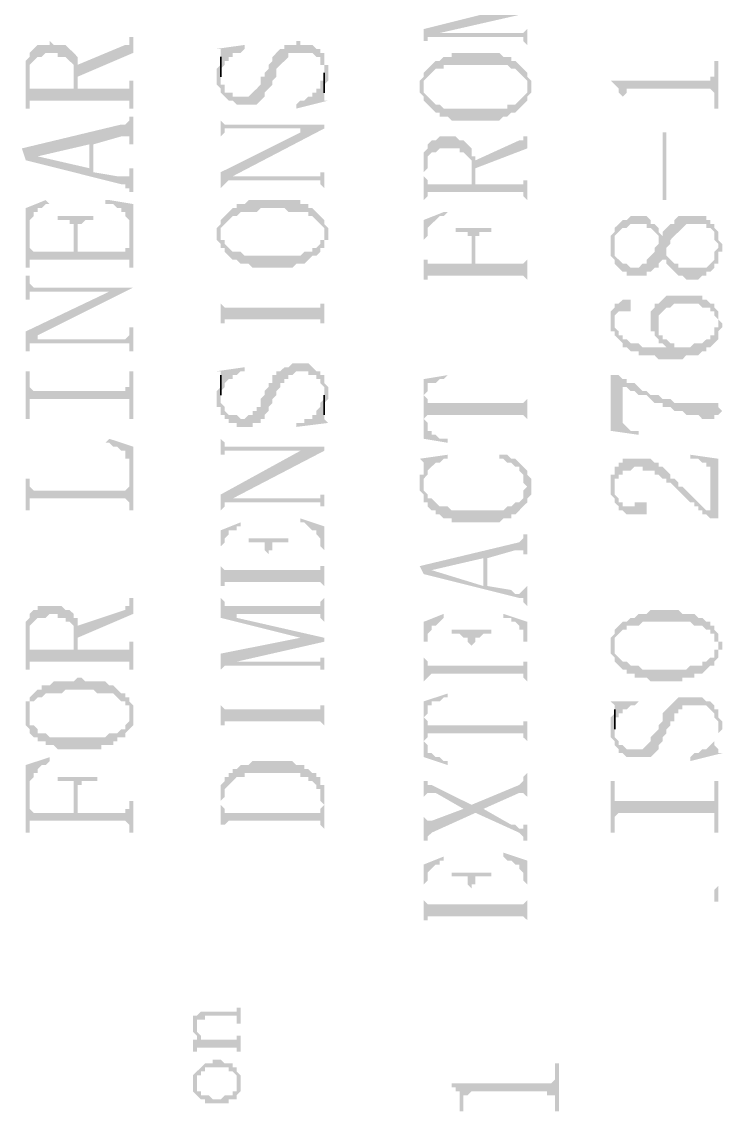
# Model space of a CAD drawing. Header units: inches. Extents: x 3613 to 8393, y -2205 to -794.
# Drawn here: x 3623.4 to 3631.35, y -2191.66 to -2179.3 of the extents above; entities that cross this region are included whole.
import ezdxf

# ---------------------------------------------------------------- set-up
doc = ezdxf.new("R2010")
doc.units = ezdxf.units.IN
doc.header["$MEASUREMENT"] = 0

msp = doc.modelspace()

# ---------------------------------------------------------------- hatches: boundary and pattern name
at = {"transparency": 33554559}
for points in [[(3627.961, -2179.382), (3627.961, -2179.562), (3627.961, -2179.517), (3628.006, -2179.517), (3628.006, -2179.472), (3628.051, -2179.472), (3628.142, -2179.427), (3629.135, -2179.201), (3628.864, -2179.156)], [(3628.051, -2179.472), (3629.089, -2179.472), (3629.089, -2179.517), (3629.089, -2179.517), (3629.135, -2179.562), (3629.135, -2179.336), (3629.135, -2179.382), (3629.135, -2179.382), (3629.089, -2179.427), (3628.142, -2179.427)], [(3623.448, -2179.878), (3623.448, -2180.284), (3623.493, -2180.284), (3623.493, -2179.833), (3623.493, -2179.788), (3623.538, -2179.743), (3623.538, -2179.743), (3623.583, -2179.698), (3623.628, -2179.698), (3623.674, -2179.652), (3623.809, -2179.652), (3623.809, -2179.698), (3623.899, -2179.698), (3623.944, -2179.743), (3623.944, -2179.743), (3623.99, -2179.788), (3623.99, -2180.059), (3624.035, -2179.698), (3623.99, -2179.652), (3623.99, -2179.652), (3623.944, -2179.607), (3623.944, -2179.607), (3623.899, -2179.562), (3623.764, -2179.562), (3623.719, -2179.517), (3623.719, -2179.562), (3623.583, -2179.562), (3623.538, -2179.607), (3623.538, -2179.607), (3623.493, -2179.652), (3623.493, -2179.698), (3623.448, -2179.743), (3623.448, -2179.833)], [(3624.035, -2179.788), (3624.035, -2179.923), (3624.667, -2179.652), (3624.667, -2179.472), (3624.621, -2179.472), (3624.621, -2179.517), (3624.621, -2179.562), (3624.576, -2179.562)], [(3625.614, -2179.923), (3625.614, -2180.013), (3625.659, -2180.059), (3625.659, -2180.104), (3625.659, -2180.104), (3625.705, -2180.149), (3625.705, -2180.149), (3625.75, -2180.194), (3625.795, -2180.194), (3625.84, -2180.239), (3626.066, -2180.239), (3626.111, -2180.194), (3626.111, -2180.194), (3626.156, -2180.149), (3626.156, -2180.104), (3626.201, -2180.059), (3626.201, -2180.059), (3626.246, -2180.013), (3626.246, -2179.968), (3626.291, -2179.923), (3626.291, -2179.833), (3626.336, -2179.788), (3626.336, -2179.788), (3626.382, -2179.743), (3626.382, -2179.743), (3626.427, -2179.698), (3626.427, -2179.652), (3626.697, -2179.652), (3626.743, -2179.698), (3626.788, -2179.698), (3626.788, -2179.788), (3626.833, -2179.788), (3626.833, -2180.059), (3626.833, -2180.013), (3626.833, -2180.013), (3626.878, -2179.968), (3626.878, -2179.878), (3626.878, -2179.788), (3626.833, -2179.788), (3626.833, -2179.652), (3626.788, -2179.652), (3626.788, -2179.607), (3626.743, -2179.607), (3626.697, -2179.562), (3626.562, -2179.562), (3626.562, -2179.517), (3626.517, -2179.517), (3626.517, -2179.562), (3626.382, -2179.562), (3626.382, -2179.607), (3626.336, -2179.607), (3626.291, -2179.652), (3626.291, -2179.652), (3626.246, -2179.698), (3626.246, -2179.743), (3626.201, -2179.788), (3626.201, -2179.833), (3626.156, -2179.878), (3626.156, -2179.923), (3626.111, -2179.923), (3626.111, -2180.013), (3626.066, -2180.059), (3626.066, -2180.059), (3626.02, -2180.104), (3626.02, -2180.104), (3625.975, -2180.149), (3625.795, -2180.149), (3625.795, -2180.104), (3625.705, -2180.104), (3625.705, -2180.013), (3625.659, -2180.013), (3625.659, -2179.743), (3625.659, -2179.788), (3625.659, -2179.788), (3625.614, -2179.833), (3625.614, -2179.878)], [(3625.614, -2179.607), (3625.659, -2179.607), (3625.659, -2179.652), (3625.659, -2179.833), (3625.705, -2179.788), (3625.705, -2179.743), (3625.75, -2179.743), (3625.75, -2179.698), (3625.795, -2179.698), (3625.795, -2179.652), (3625.885, -2179.652), (3625.93, -2179.607), (3625.93, -2179.562)], [(3627.961, -2179.878), (3627.961, -2180.059), (3627.961, -2180.013), (3627.961, -2179.968), (3628.006, -2179.923), (3628.006, -2179.923), (3628.051, -2179.878), (3628.051, -2179.878), (3628.097, -2179.833), (3628.187, -2179.833), (3628.187, -2179.788), (3628.909, -2179.788), (3628.954, -2179.833), (3628.999, -2179.833), (3629.044, -2179.878), (3629.044, -2179.878), (3629.089, -2179.923), (3629.089, -2179.923), (3629.135, -2179.968), (3629.135, -2180.059), (3629.135, -2179.878), (3629.089, -2179.833), (3629.089, -2179.833), (3629.044, -2179.788), (3629.044, -2179.788), (3628.999, -2179.743), (3628.954, -2179.743), (3628.954, -2179.698), (3628.864, -2179.698), (3628.819, -2179.652), (3628.277, -2179.652), (3628.277, -2179.698), (3628.187, -2179.698), (3628.142, -2179.743), (3628.097, -2179.743), (3628.051, -2179.788), (3628.051, -2179.788), (3628.006, -2179.833), (3628.006, -2179.833)], [(3623.493, -2180.239), (3623.493, -2180.194), (3624.621, -2180.194), (3624.621, -2180.284), (3624.667, -2180.284), (3624.667, -2179.968), (3624.621, -2179.968), (3624.621, -2180.013), (3624.621, -2180.059), (3624.035, -2180.059), (3624.035, -2179.788), (3624.035, -2179.698), (3623.99, -2180.059), (3623.493, -2180.059), (3623.493, -2179.923)], [(3630.082, -2179.968), (3630.082, -2179.968), (3630.127, -2180.013), (3630.127, -2180.013), (3630.173, -2180.059), (3630.173, -2180.104), (3630.173, -2180.104), (3630.218, -2180.149), (3630.218, -2180.284), (3630.218, -2180.149), (3630.263, -2180.104), (3630.263, -2180.059), (3631.211, -2180.059), (3631.256, -2180.104), (3631.256, -2180.284), (3631.301, -2180.284), (3631.301, -2179.743), (3631.256, -2179.743), (3631.256, -2179.833), (3631.256, -2179.923), (3631.211, -2179.923), (3631.211, -2179.968), (3631.166, -2179.968)], [(3627.916, -2180.059), (3627.916, -2180.104), (3627.961, -2180.149), (3627.961, -2180.194), (3628.006, -2180.239), (3628.006, -2180.239), (3628.051, -2180.284), (3628.051, -2180.284), (3628.097, -2180.329), (3628.142, -2180.329), (3628.142, -2180.375), (3628.232, -2180.375), (3628.277, -2180.42), (3628.819, -2180.42), (3628.864, -2180.375), (3628.909, -2180.375), (3628.954, -2180.329), (3628.999, -2180.329), (3629.044, -2180.284), (3629.044, -2180.284), (3629.089, -2180.239), (3629.089, -2180.239), (3629.135, -2180.194), (3629.135, -2180.149), (3629.135, -2180.149), (3629.18, -2180.104), (3629.18, -2180.059), (3629.18, -2179.968), (3629.135, -2179.923), (3629.135, -2179.878), (3629.135, -2180.059), (3629.135, -2180.104), (3629.089, -2180.149), (3629.089, -2180.149), (3629.044, -2180.194), (3629.044, -2180.194), (3628.999, -2180.239), (3628.909, -2180.239), (3628.909, -2180.284), (3628.187, -2180.284), (3628.142, -2180.239), (3628.097, -2180.239), (3628.051, -2180.194), (3628.051, -2180.194), (3628.006, -2180.149), (3628.006, -2180.149), (3627.961, -2180.104), (3627.961, -2180.059), (3627.961, -2179.878), (3627.961, -2179.923), (3627.961, -2179.923), (3627.916, -2179.968), (3627.916, -2180.013)], [(3626.517, -2180.239), (3626.517, -2180.284), (3626.878, -2180.194), (3626.833, -2180.194), (3626.833, -2180.149), (3626.833, -2179.968), (3626.788, -2179.968), (3626.788, -2180.059), (3626.743, -2180.059), (3626.743, -2180.104), (3626.697, -2180.104), (3626.697, -2180.149), (3626.652, -2180.149), (3626.607, -2180.194), (3626.562, -2180.194)], [(3623.403, -2180.736), (3623.448, -2180.871), (3623.583, -2180.826), (3624.17, -2180.69), (3624.17, -2180.961), (3624.215, -2180.69), (3624.531, -2180.6), (3624.621, -2180.6), (3624.621, -2180.69), (3624.667, -2180.69), (3624.667, -2180.375), (3624.621, -2180.375), (3624.621, -2180.42), (3624.621, -2180.42), (3624.576, -2180.465), (3624.531, -2180.465)], [(3625.659, -2180.375), (3625.659, -2180.645), (3625.659, -2180.6), (3625.705, -2180.555), (3625.705, -2180.51), (3626.562, -2180.51), (3626.562, -2180.555), (3626.833, -2180.51), (3626.833, -2180.465), (3625.705, -2180.465), (3625.659, -2180.42)], [(3625.659, -2181.006), (3625.659, -2181.232), (3625.659, -2181.187), (3625.705, -2181.142), (3625.705, -2181.142), (3625.75, -2181.097), (3625.795, -2181.052), (3626.833, -2180.51), (3626.562, -2180.555)], [(3627.961, -2180.961), (3627.961, -2181.322), (3627.961, -2181.006), (3628.006, -2180.961), (3628.006, -2180.871), (3628.006, -2180.826), (3628.051, -2180.781), (3628.097, -2180.781), (3628.142, -2180.736), (3628.367, -2180.736), (3628.367, -2180.781), (3628.412, -2180.781), (3628.458, -2180.826), (3628.458, -2180.826), (3628.503, -2180.871), (3628.503, -2180.916), (3628.503, -2181.142), (3628.503, -2180.736), (3628.458, -2180.69), (3628.458, -2180.69), (3628.412, -2180.645), (3628.367, -2180.645), (3628.322, -2180.6), (3628.142, -2180.6), (3628.097, -2180.645), (3628.051, -2180.645), (3628.006, -2180.69), (3628.006, -2180.736), (3627.961, -2180.781), (3627.961, -2180.916)], [(3628.548, -2180.871), (3628.548, -2180.961), (3629.135, -2180.736), (3629.135, -2180.555), (3629.135, -2180.6), (3629.089, -2180.6), (3629.089, -2180.645), (3629.044, -2180.645)], [(3630.714, -2181.322), (3630.714, -2180.555), (3630.669, -2180.555), (3630.669, -2181.322)], [(3623.448, -2180.871), (3624.531, -2181.142), (3624.576, -2181.142), (3624.576, -2181.187), (3624.621, -2181.187), (3624.621, -2181.232), (3624.667, -2181.232), (3624.667, -2180.961), (3624.621, -2180.961), (3624.621, -2181.006), (3624.621, -2181.052), (3624.486, -2181.052), (3624.215, -2181.006), (3624.215, -2180.69), (3624.17, -2180.961), (3623.583, -2180.826), (3623.583, -2180.826)], [(3627.961, -2181.322), (3628.006, -2181.277), (3628.006, -2181.232), (3629.089, -2181.232), (3629.089, -2181.277), (3629.089, -2181.277), (3629.135, -2181.322), (3629.135, -2181.052), (3629.135, -2181.097), (3629.089, -2181.097), (3629.089, -2181.142), (3628.548, -2181.142), (3628.548, -2180.826), (3628.503, -2180.826), (3628.503, -2180.781), (3628.503, -2181.142), (3628.006, -2181.142), (3628.006, -2181.097), (3628.006, -2181.097), (3627.961, -2181.052), (3627.961, -2181.006)], [(3625.75, -2181.097), (3626.788, -2181.097), (3626.788, -2181.142), (3626.788, -2181.142), (3626.833, -2181.187), (3626.833, -2181.232), (3626.833, -2180.961), (3626.833, -2181.006), (3626.788, -2181.006), (3626.788, -2181.052), (3625.795, -2181.052)], [(3623.448, -2181.413), (3623.448, -2182.09), (3623.493, -2182.09), (3623.493, -2181.638), (3623.493, -2181.548), (3623.538, -2181.503), (3623.538, -2181.458), (3623.583, -2181.458), (3623.583, -2181.413), (3623.628, -2181.413), (3623.674, -2181.367), (3623.719, -2181.367), (3623.674, -2181.322)], [(3624.351, -2181.322), (3624.351, -2181.367), (3624.441, -2181.367), (3624.486, -2181.413), (3624.531, -2181.413), (3624.531, -2181.458), (3624.576, -2181.458), (3624.576, -2181.503), (3624.621, -2181.548), (3624.621, -2182.09), (3624.667, -2182.09), (3624.667, -2181.367), (3624.396, -2181.322)], [(3625.659, -2181.548), (3625.659, -2181.683), (3625.659, -2181.638), (3625.659, -2181.638), (3625.705, -2181.593), (3625.705, -2181.593), (3625.75, -2181.548), (3625.75, -2181.548), (3625.795, -2181.503), (3625.84, -2181.503), (3625.885, -2181.458), (3626.066, -2181.458), (3626.111, -2181.413), (3626.382, -2181.413), (3626.427, -2181.458), (3626.652, -2181.458), (3626.652, -2181.503), (3626.697, -2181.503), (3626.743, -2181.548), (3626.743, -2181.548), (3626.788, -2181.593), (3626.788, -2181.593), (3626.833, -2181.638), (3626.833, -2181.683), (3626.833, -2181.548), (3626.788, -2181.503), (3626.788, -2181.503), (3626.743, -2181.458), (3626.743, -2181.458), (3626.697, -2181.413), (3626.652, -2181.413), (3626.652, -2181.367), (3626.562, -2181.367), (3626.562, -2181.322), (3625.975, -2181.322), (3625.93, -2181.367), (3625.84, -2181.367), (3625.84, -2181.413), (3625.795, -2181.413), (3625.75, -2181.458), (3625.75, -2181.458), (3625.705, -2181.503), (3625.705, -2181.503)], [(3623.809, -2181.503), (3623.809, -2181.548), (3623.944, -2181.548), (3623.944, -2181.593), (3623.99, -2181.593), (3623.99, -2181.909), (3624.035, -2181.683), (3624.035, -2181.593), (3624.08, -2181.593), (3624.125, -2181.548), (3624.215, -2181.548), (3624.215, -2181.503)], [(3627.961, -2181.548), (3627.961, -2182.27), (3627.961, -2181.774), (3627.961, -2181.774), (3628.006, -2181.728), (3628.006, -2181.638), (3628.051, -2181.593), (3628.051, -2181.593), (3628.097, -2181.548), (3628.097, -2181.548), (3628.142, -2181.503), (3628.187, -2181.503), (3628.232, -2181.458), (3628.187, -2181.458)], [(3630.082, -2181.819), (3630.082, -2181.954), (3630.082, -2181.954), (3630.127, -2181.999), (3630.127, -2182.044), (3630.127, -2182.044), (3630.173, -2182.09), (3630.173, -2182.09), (3630.218, -2182.135), (3630.263, -2182.135), (3630.263, -2182.18), (3630.489, -2182.18), (3630.489, -2182.135), (3630.534, -2182.135), (3630.579, -2182.09), (3630.624, -2182.09), (3630.624, -2182.044), (3630.669, -2181.999), (3630.669, -2181.954), (3630.669, -2181.999), (3630.714, -2181.999), (3630.714, -2181.864), (3630.759, -2181.819), (3630.759, -2181.774), (3630.804, -2181.728), (3630.804, -2181.728), (3630.85, -2181.683), (3630.85, -2181.683), (3630.895, -2181.638), (3630.895, -2181.638), (3630.94, -2181.593), (3631.166, -2181.593), (3631.166, -2181.638), (3631.211, -2181.638), (3631.256, -2181.683), (3631.256, -2181.774), (3631.301, -2181.819), (3631.301, -2182.044), (3631.301, -2181.909), (3631.346, -2181.909), (3631.346, -2181.819), (3631.301, -2181.774), (3631.301, -2181.683), (3631.301, -2181.683), (3631.256, -2181.638), (3631.256, -2181.593), (3631.211, -2181.593), (3631.211, -2181.548), (3631.166, -2181.548), (3631.166, -2181.503), (3630.85, -2181.503), (3630.804, -2181.548), (3630.804, -2181.593), (3630.759, -2181.593), (3630.714, -2181.638), (3630.714, -2181.638), (3630.669, -2181.683), (3630.669, -2181.728), (3630.669, -2181.728), (3630.624, -2181.683), (3630.624, -2181.774), (3630.624, -2181.819), (3630.579, -2181.864), (3630.579, -2181.909), (3630.579, -2181.909), (3630.534, -2181.954), (3630.534, -2181.954), (3630.489, -2181.999), (3630.489, -2182.044), (3630.443, -2182.044), (3630.398, -2182.09), (3630.308, -2182.09), (3630.263, -2182.044), (3630.218, -2182.044), (3630.173, -2181.999), (3630.173, -2181.999), (3630.127, -2181.954), (3630.127, -2181.638), (3630.127, -2181.683), (3630.082, -2181.728), (3630.082, -2181.774), (3630.082, -2181.774)], [(3630.127, -2181.638), (3630.127, -2181.819), (3630.127, -2181.728), (3630.173, -2181.683), (3630.173, -2181.683), (3630.218, -2181.638), (3630.263, -2181.638), (3630.308, -2181.593), (3630.489, -2181.593), (3630.489, -2181.638), (3630.534, -2181.638), (3630.579, -2181.683), (3630.579, -2181.683), (3630.624, -2181.728), (3630.624, -2181.774), (3630.624, -2181.638), (3630.624, -2181.638), (3630.579, -2181.593), (3630.534, -2181.593), (3630.534, -2181.548), (3630.534, -2181.548), (3630.489, -2181.503), (3630.308, -2181.503), (3630.263, -2181.548), (3630.218, -2181.548), (3630.173, -2181.593), (3630.173, -2181.593)], [(3623.493, -2182.09), (3623.493, -2181.999), (3624.621, -2181.999), (3624.621, -2182.044), (3624.621, -2181.819), (3624.621, -2181.864), (3624.576, -2181.864), (3624.576, -2181.909), (3624.035, -2181.909), (3624.035, -2181.683), (3623.99, -2181.909), (3623.538, -2181.909), (3623.493, -2181.864), (3623.493, -2181.638)], [(3625.614, -2181.683), (3625.614, -2181.774), (3625.659, -2181.819), (3625.659, -2181.864), (3625.705, -2181.864), (3625.705, -2181.909), (3625.75, -2181.954), (3625.75, -2181.954), (3625.795, -2181.999), (3625.84, -2181.999), (3625.885, -2182.044), (3625.975, -2182.044), (3626.02, -2182.09), (3626.472, -2182.09), (3626.517, -2182.044), (3626.607, -2182.044), (3626.652, -2181.999), (3626.652, -2181.999), (3626.697, -2181.954), (3626.743, -2181.954), (3626.788, -2181.909), (3626.788, -2181.864), (3626.833, -2181.864), (3626.833, -2181.774), (3626.878, -2181.774), (3626.878, -2181.683), (3626.878, -2181.638), (3626.833, -2181.593), (3626.833, -2181.548), (3626.833, -2181.728), (3626.833, -2181.774), (3626.788, -2181.774), (3626.788, -2181.819), (3626.743, -2181.864), (3626.697, -2181.864), (3626.697, -2181.909), (3626.607, -2181.909), (3626.562, -2181.954), (3625.93, -2181.954), (3625.885, -2181.909), (3625.795, -2181.909), (3625.75, -2181.864), (3625.75, -2181.864), (3625.705, -2181.819), (3625.705, -2181.774), (3625.659, -2181.774), (3625.659, -2181.548), (3625.659, -2181.593), (3625.614, -2181.638)], [(3628.322, -2181.638), (3628.322, -2181.683), (3628.458, -2181.683), (3628.458, -2181.728), (3628.503, -2181.728), (3628.503, -2182.044), (3628.548, -2181.819), (3628.548, -2181.728), (3628.593, -2181.728), (3628.593, -2181.683), (3628.728, -2181.683), (3628.728, -2181.638)], [(3627.961, -2182.225), (3628.006, -2182.225), (3628.006, -2182.18), (3629.089, -2182.18), (3629.135, -2182.225), (3629.135, -2182.27), (3629.135, -2181.954), (3629.135, -2181.999), (3629.135, -2181.999), (3629.089, -2182.044), (3628.548, -2182.044), (3628.548, -2181.819), (3628.503, -2182.044), (3628.006, -2182.044), (3628.006, -2181.999), (3627.961, -2181.999), (3627.961, -2181.774)], [(3630.714, -2181.999), (3630.714, -2182.044), (3630.759, -2182.09), (3630.759, -2182.09), (3630.804, -2182.135), (3630.804, -2182.135), (3630.85, -2182.18), (3630.895, -2182.18), (3630.94, -2182.225), (3631.075, -2182.225), (3631.12, -2182.18), (3631.166, -2182.18), (3631.166, -2182.135), (3631.211, -2182.135), (3631.256, -2182.09), (3631.256, -2182.044), (3631.301, -2182.044), (3631.301, -2181.864), (3631.301, -2181.864), (3631.256, -2181.909), (3631.256, -2181.999), (3631.256, -2181.999), (3631.211, -2182.044), (3631.211, -2182.044), (3631.166, -2182.09), (3630.85, -2182.09), (3630.85, -2182.044), (3630.804, -2182.044), (3630.759, -2181.999), (3630.759, -2181.999), (3630.714, -2181.954), (3630.714, -2181.954)], [(3623.448, -2182.18), (3623.448, -2182.451), (3623.493, -2182.451), (3623.493, -2182.36), (3624.396, -2182.36), (3624.667, -2182.315), (3623.538, -2182.315), (3623.493, -2182.27), (3623.493, -2182.18)], [(3623.448, -2182.812), (3623.448, -2183.037), (3623.493, -2183.037), (3623.493, -2182.992), (3623.493, -2182.947), (3623.538, -2182.947), (3623.583, -2182.857), (3624.667, -2182.315), (3624.396, -2182.36)], [(3625.659, -2182.315), (3625.659, -2182.902), (3625.659, -2182.721), (3625.705, -2182.721), (3625.705, -2182.676), (3626.788, -2182.676), (3626.788, -2182.721), (3626.833, -2182.721), (3626.833, -2182.902), (3626.833, -2182.315), (3626.833, -2182.496), (3626.788, -2182.496), (3626.788, -2182.541), (3625.705, -2182.541), (3625.659, -2182.496)], [(3630.127, -2182.541), (3630.127, -2182.676), (3630.127, -2182.631), (3630.127, -2182.631), (3630.173, -2182.586), (3630.308, -2182.586), (3630.308, -2182.541), (3630.308, -2182.451), (3630.218, -2182.451), (3630.173, -2182.496), (3630.127, -2182.496)], [(3630.534, -2182.721), (3630.534, -2182.812), (3630.579, -2182.812), (3630.579, -2182.857), (3630.579, -2182.857), (3630.624, -2182.902), (3630.624, -2182.631), (3630.624, -2182.631), (3630.669, -2182.586), (3630.669, -2182.586), (3630.714, -2182.541), (3630.759, -2182.541), (3630.804, -2182.496), (3631.075, -2182.496), (3631.12, -2182.541), (3631.211, -2182.541), (3631.211, -2182.586), (3631.256, -2182.586), (3631.256, -2182.631), (3631.256, -2182.631), (3631.301, -2182.676), (3631.301, -2182.902), (3631.301, -2182.857), (3631.301, -2182.812), (3631.346, -2182.767), (3631.346, -2182.721), (3631.346, -2182.721), (3631.301, -2182.676), (3631.301, -2182.586), (3631.301, -2182.586), (3631.256, -2182.541), (3631.256, -2182.496), (3631.211, -2182.496), (3631.166, -2182.451), (3631.12, -2182.451), (3631.12, -2182.405), (3630.714, -2182.405), (3630.669, -2182.451), (3630.669, -2182.451), (3630.624, -2182.496), (3630.579, -2182.496), (3630.579, -2182.541), (3630.579, -2182.541), (3630.534, -2182.586), (3630.534, -2182.676)], [(3630.082, -2182.676), (3630.082, -2182.721), (3630.082, -2182.812), (3630.127, -2182.812), (3630.127, -2182.857), (3630.173, -2182.902), (3630.173, -2182.902), (3630.218, -2182.947), (3630.218, -2182.992), (3630.263, -2182.992), (3630.308, -2183.037), (3630.398, -2183.037), (3630.398, -2183.082), (3630.579, -2183.082), (3630.624, -2183.128), (3630.895, -2183.128), (3630.94, -2183.082), (3631.075, -2183.082), (3631.12, -2183.037), (3631.166, -2183.037), (3631.166, -2182.992), (3631.211, -2182.992), (3631.256, -2182.947), (3631.256, -2182.947), (3631.301, -2182.902), (3631.301, -2182.721), (3631.301, -2182.767), (3631.256, -2182.767), (3631.256, -2182.857), (3631.211, -2182.857), (3631.211, -2182.902), (3631.166, -2182.902), (3631.12, -2182.947), (3631.03, -2182.947), (3630.985, -2182.992), (3630.804, -2182.992), (3630.804, -2182.947), (3630.759, -2182.947), (3630.714, -2182.992), (3630.443, -2182.992), (3630.398, -2182.947), (3630.308, -2182.947), (3630.263, -2182.902), (3630.218, -2182.902), (3630.218, -2182.857), (3630.173, -2182.857), (3630.173, -2182.812), (3630.127, -2182.767), (3630.127, -2182.541), (3630.082, -2182.586), (3630.082, -2182.631)], [(3623.538, -2182.947), (3624.621, -2182.947), (3624.621, -2183.037), (3624.667, -2183.037), (3624.667, -2182.767), (3624.621, -2182.767), (3624.621, -2182.857), (3624.621, -2182.857), (3624.576, -2182.902), (3623.583, -2182.902), (3623.583, -2182.857)], [(3630.624, -2182.902), (3630.624, -2182.947), (3630.669, -2182.947), (3630.714, -2182.992), (3630.759, -2182.947), (3630.714, -2182.902), (3630.669, -2182.902), (3630.669, -2182.857), (3630.624, -2182.857), (3630.624, -2182.767), (3630.624, -2182.721)], [(3623.448, -2183.263), (3623.448, -2183.805), (3623.493, -2183.805), (3623.493, -2183.579), (3624.621, -2183.579), (3624.621, -2183.805), (3624.667, -2183.805), (3624.667, -2183.263), (3624.621, -2183.263), (3624.621, -2183.398), (3624.621, -2183.444), (3624.576, -2183.444), (3624.576, -2183.489), (3623.538, -2183.489), (3623.493, -2183.444), (3623.493, -2183.263)], [(3625.614, -2183.534), (3625.614, -2183.669), (3625.659, -2183.669), (3625.659, -2183.759), (3625.705, -2183.759), (3625.705, -2183.805), (3625.75, -2183.805), (3625.75, -2183.85), (3625.84, -2183.85), (3625.84, -2183.895), (3626.02, -2183.895), (3626.02, -2183.85), (3626.111, -2183.85), (3626.111, -2183.805), (3626.156, -2183.805), (3626.156, -2183.759), (3626.156, -2183.759), (3626.201, -2183.714), (3626.201, -2183.669), (3626.246, -2183.624), (3626.246, -2183.579), (3626.291, -2183.534), (3626.291, -2183.489), (3626.336, -2183.444), (3626.336, -2183.398), (3626.382, -2183.398), (3626.382, -2183.353), (3626.427, -2183.353), (3626.427, -2183.308), (3626.472, -2183.308), (3626.517, -2183.263), (3626.652, -2183.263), (3626.652, -2183.308), (3626.743, -2183.308), (3626.743, -2183.353), (3626.788, -2183.353), (3626.788, -2183.398), (3626.788, -2183.398), (3626.833, -2183.444), (3626.833, -2183.714), (3626.833, -2183.624), (3626.878, -2183.579), (3626.878, -2183.534), (3626.878, -2183.444), (3626.833, -2183.398), (3626.833, -2183.353), (3626.833, -2183.308), (3626.788, -2183.308), (3626.788, -2183.263), (3626.743, -2183.263), (3626.697, -2183.218), (3626.697, -2183.218), (3626.652, -2183.173), (3626.472, -2183.173), (3626.427, -2183.218), (3626.382, -2183.218), (3626.336, -2183.263), (3626.291, -2183.263), (3626.291, -2183.308), (3626.246, -2183.308), (3626.246, -2183.398), (3626.201, -2183.398), (3626.201, -2183.444), (3626.156, -2183.489), (3626.156, -2183.534), (3626.111, -2183.579), (3626.111, -2183.669), (3626.066, -2183.669), (3626.066, -2183.714), (3626.02, -2183.714), (3626.02, -2183.759), (3625.975, -2183.759), (3625.93, -2183.805), (3625.885, -2183.805), (3625.84, -2183.759), (3625.75, -2183.759), (3625.705, -2183.714), (3625.705, -2183.669), (3625.659, -2183.624), (3625.659, -2183.353), (3625.659, -2183.444), (3625.614, -2183.489), (3625.614, -2183.489)], [(3625.614, -2183.263), (3625.659, -2183.263), (3625.659, -2183.308), (3625.659, -2183.489), (3625.705, -2183.444), (3625.705, -2183.398), (3625.705, -2183.398), (3625.75, -2183.353), (3625.795, -2183.353), (3625.795, -2183.308), (3625.84, -2183.308), (3625.885, -2183.263), (3625.93, -2183.263), (3625.93, -2183.218)], [(3627.961, -2183.353), (3627.961, -2183.534), (3627.961, -2183.534), (3628.006, -2183.489), (3628.006, -2183.444), (3628.006, -2183.398), (3628.097, -2183.398), (3628.142, -2183.353), (3628.187, -2183.353), (3628.232, -2183.308), (3628.232, -2183.308)], [(3627.961, -2183.353), (3627.961, -2184.03), (3628.232, -2184.075), (3628.232, -2184.03), (3628.142, -2184.03), (3628.097, -2183.985), (3628.051, -2183.985), (3628.051, -2183.94), (3628.006, -2183.94), (3628.006, -2183.85), (3627.961, -2183.805), (3627.961, -2183.534)], [(3630.082, -2183.308), (3630.082, -2183.94), (3630.398, -2183.985), (3630.398, -2183.94), (3630.308, -2183.94), (3630.263, -2183.895), (3630.263, -2183.895), (3630.218, -2183.85), (3630.218, -2183.398), (3630.173, -2183.308), (3630.127, -2183.308)], [(3630.173, -2183.308), (3630.218, -2183.398), (3630.218, -2183.444), (3630.263, -2183.444), (3630.308, -2183.489), (3630.353, -2183.489), (3630.398, -2183.534), (3630.489, -2183.534), (3630.534, -2183.579), (3630.534, -2183.579), (3630.579, -2183.624), (3630.669, -2183.624), (3630.669, -2183.669), (3630.759, -2183.669), (3630.804, -2183.714), (3630.895, -2183.714), (3630.94, -2183.759), (3631.075, -2183.759), (3631.12, -2183.805), (3631.256, -2183.805), (3631.256, -2183.759), (3631.301, -2183.759), (3631.346, -2183.714), (3631.301, -2183.669), (3631.301, -2183.624), (3630.804, -2183.624), (3630.759, -2183.579), (3630.669, -2183.579), (3630.624, -2183.534), (3630.534, -2183.534), (3630.489, -2183.489), (3630.443, -2183.489), (3630.398, -2183.444), (3630.398, -2183.444), (3630.353, -2183.398), (3630.263, -2183.398), (3630.263, -2183.353), (3630.218, -2183.353)], [(3627.961, -2183.534), (3627.961, -2183.805), (3628.006, -2183.759), (3629.089, -2183.759), (3629.135, -2183.805), (3629.135, -2183.895), (3629.135, -2183.489), (3629.135, -2183.579), (3629.135, -2183.579), (3629.089, -2183.624), (3628.006, -2183.624), (3628.006, -2183.579)], [(3626.517, -2183.85), (3626.517, -2183.895), (3626.878, -2183.85), (3626.833, -2183.805), (3626.833, -2183.579), (3626.788, -2183.624), (3626.788, -2183.669), (3626.788, -2183.669), (3626.743, -2183.714), (3626.743, -2183.759), (3626.697, -2183.759), (3626.697, -2183.805), (3626.607, -2183.805), (3626.607, -2183.85), (3626.562, -2183.85)], [(3625.659, -2183.985), (3625.659, -2184.301), (3625.659, -2184.211), (3625.705, -2184.211), (3625.705, -2184.166), (3626.833, -2184.166), (3626.833, -2184.12), (3625.705, -2184.12), (3625.705, -2184.075), (3625.705, -2184.075), (3625.659, -2184.03)], [(3624.351, -2184.075), (3624.396, -2184.075), (3624.441, -2184.12), (3624.486, -2184.12), (3624.531, -2184.166), (3624.576, -2184.166), (3624.576, -2184.256), (3624.621, -2184.256), (3624.621, -2184.843), (3624.667, -2184.843), (3624.667, -2184.12), (3624.396, -2184.03)], [(3625.659, -2184.662), (3625.659, -2184.888), (3625.659, -2184.843), (3625.705, -2184.797), (3625.705, -2184.752), (3625.75, -2184.752), (3625.795, -2184.707), (3626.833, -2184.166), (3626.562, -2184.166)], [(3627.916, -2184.256), (3627.916, -2184.256), (3627.961, -2184.301), (3627.961, -2184.707), (3627.961, -2184.482), (3628.006, -2184.436), (3628.006, -2184.391), (3628.006, -2184.391), (3628.051, -2184.346), (3628.051, -2184.346), (3628.097, -2184.301), (3628.142, -2184.301), (3628.187, -2184.256), (3628.232, -2184.256), (3628.232, -2184.211)], [(3628.819, -2184.256), (3628.864, -2184.256), (3628.909, -2184.301), (3628.954, -2184.301), (3628.999, -2184.346), (3629.044, -2184.346), (3629.044, -2184.391), (3629.089, -2184.436), (3629.089, -2184.527), (3629.135, -2184.572), (3629.135, -2184.391), (3629.089, -2184.346), (3629.089, -2184.346), (3629.044, -2184.301), (3629.044, -2184.301), (3628.999, -2184.256), (3628.954, -2184.256), (3628.909, -2184.211), (3628.819, -2184.211)], [(3630.082, -2184.572), (3630.082, -2184.617), (3630.082, -2184.662), (3630.127, -2184.707), (3630.127, -2184.752), (3630.127, -2184.572), (3630.127, -2184.482), (3630.173, -2184.482), (3630.173, -2184.436), (3630.218, -2184.436), (3630.218, -2184.391), (3630.308, -2184.391), (3630.353, -2184.346), (3630.443, -2184.346), (3630.443, -2184.391), (3630.579, -2184.391), (3630.579, -2184.436), (3630.624, -2184.436), (3630.669, -2184.482), (3630.714, -2184.482), (3630.714, -2184.527), (3630.759, -2184.527), (3630.804, -2184.572), (3630.804, -2184.572), (3630.85, -2184.617), (3630.895, -2184.662), (3630.895, -2184.662), (3630.94, -2184.707), (3630.94, -2184.707), (3630.985, -2184.752), (3631.03, -2184.752), (3631.03, -2184.797), (3631.075, -2184.797), (3631.075, -2184.843), (3631.12, -2184.843), (3631.12, -2184.888), (3631.166, -2184.888), (3631.211, -2184.933), (3631.211, -2184.843), (3631.166, -2184.843), (3631.12, -2184.797), (3631.12, -2184.797), (3631.075, -2184.752), (3631.03, -2184.707), (3631.03, -2184.707), (3630.985, -2184.662), (3630.985, -2184.662), (3630.94, -2184.617), (3630.94, -2184.617), (3630.895, -2184.572), (3630.85, -2184.572), (3630.85, -2184.527), (3630.804, -2184.482), (3630.759, -2184.482), (3630.759, -2184.436), (3630.714, -2184.391), (3630.714, -2184.391), (3630.669, -2184.346), (3630.624, -2184.346), (3630.624, -2184.301), (3630.579, -2184.301), (3630.534, -2184.256), (3630.218, -2184.256), (3630.218, -2184.301), (3630.173, -2184.301), (3630.173, -2184.346), (3630.127, -2184.346), (3630.127, -2184.436), (3630.082, -2184.436), (3630.082, -2184.527)], [(3630.985, -2184.211), (3630.985, -2184.256), (3631.075, -2184.256), (3631.12, -2184.301), (3631.166, -2184.301), (3631.166, -2184.346), (3631.211, -2184.346), (3631.211, -2184.933), (3631.301, -2184.933), (3631.301, -2184.256)], [(3627.916, -2184.527), (3627.916, -2184.617), (3627.961, -2184.662), (3627.961, -2184.707), (3627.961, -2184.346), (3627.961, -2184.436), (3627.916, -2184.436), (3627.916, -2184.482)], [(3623.448, -2184.482), (3623.448, -2184.843), (3623.493, -2184.843), (3623.493, -2184.752), (3623.493, -2184.707), (3624.576, -2184.707), (3624.621, -2184.752), (3624.621, -2184.797), (3624.621, -2184.527), (3624.621, -2184.572), (3624.621, -2184.572), (3624.576, -2184.617), (3623.538, -2184.617), (3623.493, -2184.572), (3623.493, -2184.482)], [(3627.961, -2184.707), (3627.961, -2184.752), (3628.006, -2184.752), (3628.006, -2184.797), (3628.051, -2184.843), (3628.097, -2184.843), (3628.097, -2184.888), (3628.142, -2184.888), (3628.187, -2184.933), (3628.277, -2184.933), (3628.277, -2184.978), (3628.819, -2184.978), (3628.864, -2184.933), (3628.954, -2184.933), (3628.954, -2184.888), (3628.999, -2184.888), (3629.044, -2184.843), (3629.044, -2184.843), (3629.089, -2184.797), (3629.089, -2184.797), (3629.135, -2184.752), (3629.135, -2184.707), (3629.18, -2184.662), (3629.18, -2184.617), (3629.18, -2184.572), (3629.18, -2184.482), (3629.135, -2184.436), (3629.135, -2184.391), (3629.135, -2184.572), (3629.135, -2184.572), (3629.089, -2184.617), (3629.089, -2184.662), (3629.089, -2184.707), (3629.044, -2184.752), (3628.999, -2184.752), (3628.954, -2184.797), (3628.909, -2184.797), (3628.864, -2184.843), (3628.277, -2184.843), (3628.232, -2184.797), (3628.142, -2184.797), (3628.097, -2184.752), (3628.097, -2184.752), (3628.051, -2184.707), (3628.006, -2184.707), (3628.006, -2184.662), (3628.006, -2184.662), (3627.961, -2184.617), (3627.961, -2184.572), (3627.961, -2184.572)], [(3625.75, -2184.752), (3626.788, -2184.752), (3626.788, -2184.797), (3626.833, -2184.797), (3626.833, -2184.888), (3626.833, -2184.572), (3626.833, -2184.662), (3626.788, -2184.662), (3626.788, -2184.707), (3625.795, -2184.707)], [(3630.127, -2184.752), (3630.127, -2184.752), (3630.173, -2184.797), (3630.173, -2184.843), (3630.218, -2184.843), (3630.263, -2184.888), (3630.489, -2184.888), (3630.489, -2184.797), (3630.489, -2184.752), (3630.353, -2184.752), (3630.353, -2184.797), (3630.218, -2184.797), (3630.218, -2184.752), (3630.173, -2184.752), (3630.173, -2184.707), (3630.173, -2184.707), (3630.127, -2184.662), (3630.127, -2184.572)], [(3625.659, -2185.068), (3625.659, -2185.745), (3625.659, -2185.249), (3625.659, -2185.249), (3625.705, -2185.204), (3625.705, -2185.159), (3625.75, -2185.113), (3625.75, -2185.068), (3625.84, -2185.068), (3625.84, -2185.023), (3625.885, -2185.023), (3625.885, -2184.978)], [(3626.562, -2184.978), (3626.607, -2184.978), (3626.652, -2185.023), (3626.652, -2185.023), (3626.697, -2185.068), (3626.743, -2185.068), (3626.743, -2185.113), (3626.743, -2185.113), (3626.788, -2185.159), (3626.788, -2185.249), (3626.833, -2185.294), (3626.833, -2185.745), (3626.833, -2185.023), (3626.562, -2184.933)], [(3627.916, -2185.474), (3627.961, -2185.565), (3628.051, -2185.52), (3628.638, -2185.384), (3628.638, -2185.7), (3628.683, -2185.384), (3628.999, -2185.294), (3629.089, -2185.294), (3629.089, -2185.339), (3629.135, -2185.339), (3629.135, -2185.384), (3629.135, -2185.068), (3629.135, -2185.113), (3629.089, -2185.113), (3629.089, -2185.159), (3629.089, -2185.159), (3629.044, -2185.204)], [(3625.975, -2185.159), (3625.975, -2185.204), (3626.156, -2185.204), (3626.156, -2185.294), (3626.201, -2185.339), (3626.201, -2185.52), (3626.201, -2185.294), (3626.246, -2185.294), (3626.246, -2185.204), (3626.427, -2185.204), (3626.427, -2185.159)], [(3625.659, -2185.7), (3625.705, -2185.7), (3625.705, -2185.655), (3626.788, -2185.655), (3626.833, -2185.7), (3626.833, -2185.474), (3626.788, -2185.474), (3626.788, -2185.52), (3626.201, -2185.52), (3626.201, -2185.339), (3626.201, -2185.52), (3625.705, -2185.52), (3625.659, -2185.474), (3625.659, -2185.249)], [(3627.961, -2185.565), (3629.044, -2185.836), (3629.089, -2185.836), (3629.089, -2185.881), (3629.089, -2185.881), (3629.135, -2185.926), (3629.135, -2185.7), (3629.135, -2185.7), (3629.089, -2185.745), (3629.089, -2185.745), (3629.044, -2185.79), (3628.999, -2185.79), (3628.954, -2185.745), (3628.683, -2185.7), (3628.683, -2185.384), (3628.638, -2185.7), (3628.051, -2185.52), (3628.051, -2185.52)], [(3624.035, -2186.151), (3624.035, -2186.287), (3624.667, -2186.016), (3624.667, -2185.836), (3624.621, -2185.836), (3624.621, -2185.881), (3624.621, -2185.926), (3624.576, -2185.926), (3624.576, -2185.971)], [(3625.659, -2185.836), (3625.659, -2186.061), (3626.562, -2186.287), (3626.562, -2186.287), (3626.833, -2186.332), (3626.833, -2186.287), (3625.84, -2186.061), (3625.84, -2186.016), (3625.75, -2185.926), (3625.705, -2185.926), (3625.705, -2185.881), (3625.705, -2185.881), (3625.659, -2185.836)], [(3625.75, -2185.926), (3625.84, -2186.016), (3626.788, -2186.016), (3626.788, -2186.061), (3626.788, -2186.061), (3626.833, -2186.106), (3626.833, -2185.836), (3626.833, -2185.836), (3626.788, -2185.881), (3626.788, -2185.926), (3626.743, -2185.926)], [(3623.448, -2186.242), (3623.448, -2186.648), (3623.493, -2186.648), (3623.493, -2186.197), (3623.493, -2186.151), (3623.538, -2186.106), (3623.538, -2186.106), (3623.583, -2186.061), (3623.674, -2186.061), (3623.719, -2186.016), (3623.809, -2186.016), (3623.809, -2186.061), (3623.899, -2186.061), (3623.899, -2186.106), (3623.944, -2186.106), (3623.99, -2186.151), (3623.99, -2186.422), (3624.035, -2186.061), (3623.99, -2186.061), (3623.99, -2186.016), (3623.944, -2185.971), (3623.899, -2185.971), (3623.854, -2185.926), (3623.583, -2185.926), (3623.583, -2185.971), (3623.538, -2185.971), (3623.493, -2186.016), (3623.493, -2186.061), (3623.448, -2186.106), (3623.448, -2186.151), (3623.448, -2186.197)], [(3630.127, -2186.197), (3630.127, -2186.377), (3630.127, -2186.287), (3630.127, -2186.287), (3630.173, -2186.242), (3630.173, -2186.242), (3630.218, -2186.197), (3630.263, -2186.197), (3630.263, -2186.151), (3630.398, -2186.151), (3630.443, -2186.106), (3630.985, -2186.106), (3631.03, -2186.151), (3631.12, -2186.151), (3631.166, -2186.197), (3631.211, -2186.197), (3631.211, -2186.242), (3631.256, -2186.242), (3631.256, -2186.332), (3631.301, -2186.332), (3631.301, -2186.377), (3631.301, -2186.242), (3631.256, -2186.197), (3631.256, -2186.151), (3631.211, -2186.151), (3631.211, -2186.106), (3631.166, -2186.106), (3631.12, -2186.061), (3631.075, -2186.061), (3631.03, -2186.016), (3630.895, -2186.016), (3630.85, -2185.971), (3630.534, -2185.971), (3630.489, -2186.016), (3630.398, -2186.016), (3630.353, -2186.061), (3630.308, -2186.061), (3630.263, -2186.106), (3630.218, -2186.106), (3630.173, -2186.151), (3630.173, -2186.151)], [(3623.493, -2186.603), (3623.493, -2186.558), (3624.621, -2186.558), (3624.621, -2186.648), (3624.667, -2186.648), (3624.667, -2186.332), (3624.621, -2186.332), (3624.621, -2186.377), (3624.621, -2186.422), (3624.035, -2186.422), (3624.035, -2186.151), (3624.035, -2186.061), (3623.99, -2186.422), (3623.493, -2186.422), (3623.493, -2186.287)], [(3627.961, -2186.106), (3627.961, -2186.828), (3627.961, -2186.332), (3628.006, -2186.332), (3628.006, -2186.242), (3628.006, -2186.242), (3628.051, -2186.197), (3628.051, -2186.151), (3628.097, -2186.151), (3628.142, -2186.106), (3628.142, -2186.106), (3628.187, -2186.061), (3628.187, -2186.016)], [(3628.864, -2186.061), (3628.954, -2186.061), (3628.954, -2186.106), (3628.999, -2186.106), (3629.044, -2186.151), (3629.044, -2186.197), (3629.089, -2186.197), (3629.089, -2186.332), (3629.135, -2186.332), (3629.135, -2186.828), (3629.135, -2186.106), (3628.864, -2186.016)], [(3628.277, -2186.197), (3628.277, -2186.242), (3628.367, -2186.242), (3628.412, -2186.287), (3628.458, -2186.287), (3628.458, -2186.332), (3628.458, -2186.332), (3628.503, -2186.377), (3628.503, -2186.603), (3628.503, -2186.377), (3628.503, -2186.377), (3628.548, -2186.332), (3628.548, -2186.287), (3628.593, -2186.287), (3628.638, -2186.242), (3628.728, -2186.242), (3628.728, -2186.197)], [(3630.082, -2186.377), (3630.082, -2186.422), (3630.082, -2186.467), (3630.127, -2186.513), (3630.127, -2186.558), (3630.173, -2186.603), (3630.173, -2186.603), (3630.218, -2186.648), (3630.263, -2186.648), (3630.263, -2186.693), (3630.353, -2186.693), (3630.353, -2186.738), (3630.489, -2186.738), (3630.534, -2186.783), (3630.895, -2186.783), (3630.895, -2186.738), (3631.03, -2186.738), (3631.03, -2186.693), (3631.12, -2186.693), (3631.166, -2186.648), (3631.166, -2186.648), (3631.211, -2186.603), (3631.256, -2186.603), (3631.256, -2186.558), (3631.301, -2186.513), (3631.301, -2186.422), (3631.346, -2186.422), (3631.346, -2186.332), (3631.301, -2186.332), (3631.301, -2186.242), (3631.301, -2186.377), (3631.301, -2186.422), (3631.256, -2186.422), (3631.256, -2186.513), (3631.211, -2186.513), (3631.166, -2186.558), (3631.12, -2186.558), (3631.12, -2186.603), (3630.985, -2186.603), (3630.94, -2186.648), (3630.443, -2186.648), (3630.398, -2186.603), (3630.308, -2186.603), (3630.263, -2186.558), (3630.218, -2186.558), (3630.173, -2186.513), (3630.173, -2186.513), (3630.127, -2186.467), (3630.127, -2186.422), (3630.127, -2186.197), (3630.127, -2186.242), (3630.082, -2186.287), (3630.082, -2186.332)], [(3625.659, -2186.467), (3625.659, -2186.693), (3625.659, -2186.648), (3625.659, -2186.648), (3625.705, -2186.603), (3625.75, -2186.603), (3625.84, -2186.558), (3626.833, -2186.332), (3626.562, -2186.287)], [(3627.961, -2186.783), (3628.006, -2186.738), (3628.006, -2186.738), (3628.051, -2186.693), (3629.089, -2186.693), (3629.089, -2186.738), (3629.089, -2186.738), (3629.135, -2186.783), (3629.135, -2186.513), (3629.135, -2186.558), (3629.089, -2186.558), (3629.089, -2186.603), (3628.503, -2186.603), (3628.503, -2186.377), (3628.503, -2186.603), (3628.006, -2186.603), (3628.006, -2186.558), (3628.006, -2186.558), (3627.961, -2186.513), (3627.961, -2186.332)], [(3625.75, -2186.603), (3626.788, -2186.603), (3626.788, -2186.648), (3626.833, -2186.648), (3626.833, -2186.693), (3626.833, -2186.467), (3626.833, -2186.513), (3626.788, -2186.513), (3626.788, -2186.558), (3625.84, -2186.558)], [(3623.493, -2187.009), (3623.493, -2187.144), (3623.493, -2187.099), (3623.493, -2187.009), (3623.538, -2187.009), (3623.583, -2186.964), (3623.628, -2186.964), (3623.674, -2186.919), (3623.854, -2186.919), (3623.899, -2186.874), (3624.215, -2186.874), (3624.26, -2186.919), (3624.441, -2186.919), (3624.486, -2186.964), (3624.486, -2186.964), (3624.531, -2187.009), (3624.576, -2187.009), (3624.576, -2187.054), (3624.621, -2187.054), (3624.621, -2187.144), (3624.621, -2186.964), (3624.576, -2186.964), (3624.576, -2186.919), (3624.531, -2186.919), (3624.486, -2186.874), (3624.486, -2186.874), (3624.441, -2186.828), (3624.396, -2186.828), (3624.351, -2186.783), (3624.125, -2186.783), (3624.08, -2186.738), (3624.035, -2186.738), (3623.99, -2186.783), (3623.764, -2186.783), (3623.719, -2186.828), (3623.628, -2186.828), (3623.628, -2186.874), (3623.583, -2186.874), (3623.538, -2186.919), (3623.493, -2186.964), (3623.493, -2186.964)], [(3625.659, -2186.874), (3625.659, -2187.46), (3625.659, -2187.28), (3625.705, -2187.28), (3625.705, -2187.235), (3626.788, -2187.235), (3626.833, -2187.28), (3626.833, -2187.46), (3626.833, -2186.874), (3626.833, -2187.054), (3626.788, -2187.054), (3626.788, -2187.099), (3625.705, -2187.099), (3625.659, -2187.054)], [(3627.961, -2187.009), (3627.961, -2187.189), (3627.961, -2187.189), (3628.006, -2187.144), (3628.006, -2187.054), (3628.051, -2187.054), (3628.051, -2187.009), (3628.142, -2187.009), (3628.187, -2186.964), (3628.232, -2186.964), (3628.232, -2186.919)], [(3630.082, -2187.325), (3630.082, -2187.37), (3630.082, -2187.415), (3630.127, -2187.46), (3630.127, -2187.505), (3630.127, -2187.505), (3630.173, -2187.551), (3630.173, -2187.596), (3630.218, -2187.596), (3630.263, -2187.641), (3630.534, -2187.641), (3630.579, -2187.596), (3630.579, -2187.596), (3630.624, -2187.551), (3630.624, -2187.505), (3630.669, -2187.46), (3630.669, -2187.415), (3630.714, -2187.37), (3630.714, -2187.325), (3630.759, -2187.28), (3630.759, -2187.235), (3630.804, -2187.235), (3630.804, -2187.144), (3630.85, -2187.144), (3630.85, -2187.099), (3630.895, -2187.099), (3630.895, -2187.054), (3631.166, -2187.054), (3631.211, -2187.099), (3631.211, -2187.099), (3631.256, -2187.144), (3631.256, -2187.189), (3631.256, -2187.189), (3631.301, -2187.235), (3631.301, -2187.46), (3631.301, -2187.415), (3631.301, -2187.37), (3631.346, -2187.325), (3631.346, -2187.28), (3631.346, -2187.235), (3631.301, -2187.189), (3631.301, -2187.099), (3631.256, -2187.099), (3631.256, -2187.054), (3631.211, -2187.009), (3631.166, -2187.009), (3631.12, -2186.964), (3630.85, -2186.964), (3630.804, -2187.009), (3630.804, -2187.009), (3630.759, -2187.054), (3630.759, -2187.054), (3630.714, -2187.099), (3630.714, -2187.099), (3630.669, -2187.144), (3630.669, -2187.235), (3630.624, -2187.28), (3630.624, -2187.325), (3630.579, -2187.37), (3630.579, -2187.37), (3630.534, -2187.415), (3630.534, -2187.46), (3630.534, -2187.46), (3630.489, -2187.505), (3630.489, -2187.505), (3630.443, -2187.551), (3630.263, -2187.551), (3630.218, -2187.505), (3630.173, -2187.505), (3630.173, -2187.46), (3630.127, -2187.415), (3630.127, -2187.144), (3630.082, -2187.189), (3630.082, -2187.28)], [(3623.448, -2187.144), (3623.448, -2187.235), (3623.448, -2187.28), (3623.493, -2187.325), (3623.493, -2187.37), (3623.538, -2187.415), (3623.583, -2187.415), (3623.583, -2187.46), (3623.674, -2187.46), (3623.674, -2187.505), (3623.764, -2187.505), (3623.809, -2187.551), (3624.305, -2187.551), (3624.305, -2187.505), (3624.441, -2187.505), (3624.441, -2187.46), (3624.486, -2187.46), (3624.486, -2187.415), (3624.576, -2187.415), (3624.576, -2187.37), (3624.621, -2187.325), (3624.621, -2187.325), (3624.667, -2187.28), (3624.667, -2187.235), (3624.667, -2187.144), (3624.667, -2187.054), (3624.667, -2187.054), (3624.621, -2187.009), (3624.621, -2187.144), (3624.621, -2187.235), (3624.621, -2187.235), (3624.576, -2187.28), (3624.576, -2187.325), (3624.531, -2187.325), (3624.486, -2187.37), (3624.396, -2187.37), (3624.351, -2187.415), (3623.719, -2187.415), (3623.674, -2187.37), (3623.583, -2187.37), (3623.583, -2187.325), (3623.538, -2187.28), (3623.493, -2187.28), (3623.493, -2187.235), (3623.493, -2187.009), (3623.448, -2187.009)], [(3627.961, -2187.009), (3627.961, -2187.641), (3628.232, -2187.731), (3628.232, -2187.686), (3628.187, -2187.686), (3628.142, -2187.641), (3628.097, -2187.641), (3628.051, -2187.596), (3628.006, -2187.596), (3628.006, -2187.551), (3628.006, -2187.505), (3627.961, -2187.46), (3627.961, -2187.189)], [(3630.082, -2187.009), (3630.082, -2187.009), (3630.127, -2187.054), (3630.127, -2187.235), (3630.127, -2187.189), (3630.173, -2187.189), (3630.173, -2187.144), (3630.218, -2187.144), (3630.218, -2187.099), (3630.263, -2187.099), (3630.308, -2187.054), (3630.353, -2187.054), (3630.398, -2187.009), (3630.353, -2187.009)], [(3627.961, -2187.189), (3627.961, -2187.46), (3628.006, -2187.415), (3628.006, -2187.37), (3629.089, -2187.37), (3629.089, -2187.415), (3629.089, -2187.415), (3629.135, -2187.46), (3629.135, -2187.505), (3629.135, -2187.144), (3629.135, -2187.235), (3629.089, -2187.235), (3629.089, -2187.28), (3628.006, -2187.28), (3628.006, -2187.235)], [(3630.985, -2187.641), (3630.985, -2187.686), (3631.346, -2187.596), (3631.301, -2187.596), (3631.301, -2187.551), (3631.301, -2187.551), (3631.256, -2187.505), (3631.256, -2187.37), (3631.256, -2187.415), (3631.256, -2187.46), (3631.211, -2187.505), (3631.211, -2187.505), (3631.166, -2187.551), (3631.12, -2187.551), (3631.075, -2187.596), (3631.03, -2187.596)], [(3623.448, -2187.731), (3623.448, -2188.498), (3623.493, -2188.498), (3623.493, -2188.002), (3623.493, -2187.912), (3623.493, -2187.912), (3623.538, -2187.866), (3623.538, -2187.821), (3623.583, -2187.821), (3623.583, -2187.776), (3623.628, -2187.731), (3623.674, -2187.731), (3623.719, -2187.686), (3623.719, -2187.641)], [(3625.659, -2188.182), (3625.659, -2188.498), (3625.659, -2188.137), (3625.705, -2188.092), (3625.705, -2188.002), (3625.75, -2187.957), (3625.75, -2187.957), (3625.795, -2187.912), (3625.795, -2187.912), (3625.84, -2187.866), (3625.93, -2187.866), (3625.93, -2187.821), (3626.562, -2187.821), (3626.562, -2187.866), (3626.652, -2187.866), (3626.652, -2187.912), (3626.697, -2187.912), (3626.743, -2187.957), (3626.743, -2188.002), (3626.788, -2188.002), (3626.788, -2188.137), (3626.788, -2188.137), (3626.833, -2188.182), (3626.833, -2188.498), (3626.833, -2188.092), (3626.833, -2187.957), (3626.788, -2187.957), (3626.788, -2187.866), (3626.743, -2187.866), (3626.743, -2187.821), (3626.697, -2187.821), (3626.652, -2187.776), (3626.607, -2187.776), (3626.607, -2187.731), (3626.517, -2187.731), (3626.472, -2187.686), (3626.02, -2187.686), (3625.975, -2187.731), (3625.885, -2187.731), (3625.84, -2187.776), (3625.795, -2187.776), (3625.795, -2187.821), (3625.75, -2187.821), (3625.75, -2187.866), (3625.705, -2187.866), (3625.705, -2187.912), (3625.659, -2187.957), (3625.659, -2188.002), (3625.659, -2188.137)], [(3627.961, -2188.318), (3627.961, -2188.634), (3627.961, -2188.589), (3628.006, -2188.589), (3628.006, -2188.543), (3628.006, -2188.543), (3628.051, -2188.498), (3628.548, -2188.273), (3628.638, -2188.228), (3629.044, -2188.047), (3629.089, -2188.047), (3629.135, -2188.092), (3629.135, -2188.137), (3629.135, -2187.821), (3629.135, -2187.821), (3629.089, -2187.866), (3629.089, -2187.912), (3629.089, -2187.912), (3629.044, -2187.957), (3628.503, -2188.182), (3628.412, -2188.228), (3628.051, -2188.363), (3628.006, -2188.363), (3627.961, -2188.318)], [(3623.809, -2187.866), (3623.809, -2187.912), (3623.99, -2187.912), (3623.99, -2188.273), (3624.035, -2188.047), (3624.035, -2187.957), (3624.08, -2187.957), (3624.08, -2187.912), (3624.26, -2187.912), (3624.26, -2187.866)], [(3627.961, -2187.866), (3627.961, -2188.137), (3627.961, -2188.092), (3628.006, -2188.047), (3628.097, -2188.047), (3628.412, -2188.228), (3628.503, -2188.182), (3628.051, -2187.957), (3628.006, -2187.957), (3628.006, -2187.912), (3627.961, -2187.912)], [(3630.082, -2187.912), (3630.082, -2188.498), (3630.127, -2188.498), (3630.127, -2188.318), (3630.127, -2188.318), (3630.173, -2188.273), (3631.256, -2188.273), (3631.256, -2188.498), (3631.301, -2188.498), (3631.301, -2187.912), (3631.256, -2187.912), (3631.256, -2188.092), (3631.256, -2188.137), (3630.127, -2188.137), (3630.127, -2187.912)], [(3623.493, -2188.453), (3623.493, -2188.408), (3623.493, -2188.363), (3624.576, -2188.363), (3624.621, -2188.408), (3624.621, -2188.498), (3624.667, -2188.498), (3624.667, -2188.137), (3624.621, -2188.137), (3624.621, -2188.228), (3624.576, -2188.228), (3624.576, -2188.273), (3624.035, -2188.273), (3624.035, -2188.047), (3623.99, -2188.273), (3623.538, -2188.273), (3623.493, -2188.228), (3623.493, -2188.002)], [(3625.659, -2188.453), (3625.659, -2188.408), (3625.705, -2188.408), (3625.75, -2188.363), (3626.788, -2188.363), (3626.788, -2188.408), (3626.788, -2188.408), (3626.833, -2188.453), (3626.833, -2188.182), (3626.788, -2188.228), (3626.788, -2188.273), (3625.705, -2188.273), (3625.705, -2188.228), (3625.705, -2188.228), (3625.659, -2188.182)], [(3628.548, -2188.273), (3629.044, -2188.498), (3629.044, -2188.498), (3629.089, -2188.543), (3629.089, -2188.589), (3629.135, -2188.589), (3629.135, -2188.634), (3629.135, -2188.363), (3629.135, -2188.408), (3629.089, -2188.408), (3629.089, -2188.453), (3629.044, -2188.453), (3628.999, -2188.408), (3628.954, -2188.408), (3628.638, -2188.228)], [(3627.961, -2188.859), (3627.961, -2189.536), (3627.961, -2189.085), (3628.006, -2189.04), (3628.006, -2188.95), (3628.051, -2188.905), (3628.051, -2188.905), (3628.097, -2188.859), (3628.142, -2188.859), (3628.142, -2188.814), (3628.187, -2188.814), (3628.187, -2188.769)], [(3628.864, -2188.769), (3628.864, -2188.769), (3628.909, -2188.814), (3628.954, -2188.814), (3628.999, -2188.859), (3629.044, -2188.859), (3629.044, -2188.905), (3629.044, -2188.905), (3629.089, -2188.95), (3629.089, -2189.04), (3629.135, -2189.085), (3629.135, -2189.536), (3629.135, -2188.814), (3628.864, -2188.724)], [(3628.277, -2188.95), (3628.277, -2188.995), (3628.458, -2188.995), (3628.458, -2189.04), (3628.458, -2189.085), (3628.503, -2189.13), (3628.503, -2189.311), (3628.503, -2189.085), (3628.548, -2189.085), (3628.548, -2188.995), (3628.728, -2188.995), (3628.728, -2188.95)], [(3631.256, -2189.147), (3631.256, -2189.282), (3631.301, -2189.282), (3631.301, -2189.057), (3631.301, -2189.102)], [(3627.961, -2189.491), (3628.006, -2189.491), (3628.006, -2189.446), (3629.089, -2189.446), (3629.135, -2189.491), (3629.135, -2189.266), (3629.135, -2189.266), (3629.089, -2189.311), (3628.503, -2189.311), (3628.503, -2189.13), (3628.503, -2189.311), (3628.006, -2189.311), (3627.961, -2189.266), (3627.961, -2189.085)], [(3625.389, -2190.574), (3625.389, -2190.71), (3625.389, -2190.665), (3625.389, -2190.62), (3625.479, -2190.62), (3625.479, -2190.574), (3625.84, -2190.574), (3625.84, -2190.62), (3625.84, -2190.665), (3625.885, -2190.665), (3625.885, -2190.484), (3625.84, -2190.484), (3625.84, -2190.529), (3625.434, -2190.529), (3625.389, -2190.574)], [(3625.343, -2190.665), (3625.343, -2190.71), (3625.343, -2190.755), (3625.343, -2190.755), (3625.389, -2190.8), (3625.389, -2190.845), (3625.434, -2190.845), (3625.434, -2190.8), (3625.434, -2190.8), (3625.389, -2190.755), (3625.389, -2190.71), (3625.389, -2190.574), (3625.343, -2190.574), (3625.343, -2190.62)], [(3625.343, -2190.845), (3625.343, -2190.89), (3625.343, -2190.935), (3625.343, -2190.981), (3625.389, -2190.981), (3625.389, -2190.935), (3625.84, -2190.935), (3625.84, -2190.981), (3625.885, -2190.981), (3625.885, -2190.8), (3625.84, -2190.8), (3625.84, -2190.845), (3625.434, -2190.845)], [(3625.389, -2191.206), (3625.389, -2191.342), (3625.389, -2191.297), (3625.389, -2191.251), (3625.434, -2191.251), (3625.434, -2191.206), (3625.479, -2191.206), (3625.479, -2191.161), (3625.75, -2191.161), (3625.75, -2191.206), (3625.795, -2191.206), (3625.84, -2191.251), (3625.84, -2191.297), (3625.84, -2191.342), (3625.885, -2191.432), (3625.885, -2191.387), (3625.885, -2191.342), (3625.885, -2191.297), (3625.885, -2191.251), (3625.885, -2191.251), (3625.84, -2191.206), (3625.84, -2191.161), (3625.795, -2191.161), (3625.795, -2191.116), (3625.705, -2191.116), (3625.659, -2191.071), (3625.569, -2191.071), (3625.569, -2191.116), (3625.479, -2191.116), (3625.434, -2191.161), (3625.434, -2191.161), (3625.389, -2191.206)], [(3628.277, -2191.342), (3628.277, -2191.387), (3628.322, -2191.387), (3628.322, -2191.432), (3628.367, -2191.432), (3628.367, -2191.567), (3628.367, -2191.658), (3628.412, -2191.658), (3628.412, -2191.477), (3628.458, -2191.477), (3628.503, -2191.432), (3629.36, -2191.432), (3629.36, -2191.477), (3629.451, -2191.477), (3629.451, -2191.567), (3629.451, -2191.658), (3629.496, -2191.658), (3629.496, -2191.116), (3629.451, -2191.116), (3629.451, -2191.297), (3629.451, -2191.297), (3629.405, -2191.342), (3629.36, -2191.342)], [(3625.343, -2191.342), (3625.343, -2191.387), (3625.343, -2191.432), (3625.343, -2191.432), (3625.389, -2191.477), (3625.389, -2191.477), (3625.434, -2191.522), (3625.479, -2191.522), (3625.479, -2191.567), (3625.75, -2191.567), (3625.75, -2191.522), (3625.84, -2191.522), (3625.84, -2191.477), (3625.84, -2191.477), (3625.885, -2191.432), (3625.84, -2191.342), (3625.84, -2191.387), (3625.84, -2191.432), (3625.795, -2191.432), (3625.795, -2191.477), (3625.705, -2191.477), (3625.659, -2191.522), (3625.569, -2191.522), (3625.524, -2191.477), (3625.434, -2191.477), (3625.434, -2191.432), (3625.389, -2191.432), (3625.389, -2191.387), (3625.389, -2191.342), (3625.389, -2191.206), (3625.343, -2191.251), (3625.343, -2191.297), (3625.343, -2191.297)]]:
    msp.add_hatch(color=256, dxfattribs=at).paths.add_polyline_path(points)

# ---------------------------------------------------------------- linework, layer by layer
for points in [[(3625.659, -2179.743), (3625.659, -2179.923), (3625.659, -2179.698), (3625.659, -2179.698)], [(3626.833, -2179.968), (3626.833, -2180.104), (3626.833, -2179.878), (3626.833, -2179.923)], [(3625.659, -2183.353), (3625.659, -2183.534), (3625.659, -2183.308)], [(3626.833, -2183.579), (3626.833, -2183.759), (3626.833, -2183.714), (3626.833, -2183.534)], [(3630.127, -2187.144), (3630.127, -2187.325), (3630.127, -2187.099), (3630.127, -2187.099)]]:
    msp.add_lwpolyline(points, close=True)

doc.saveas('drawing.dxf')
